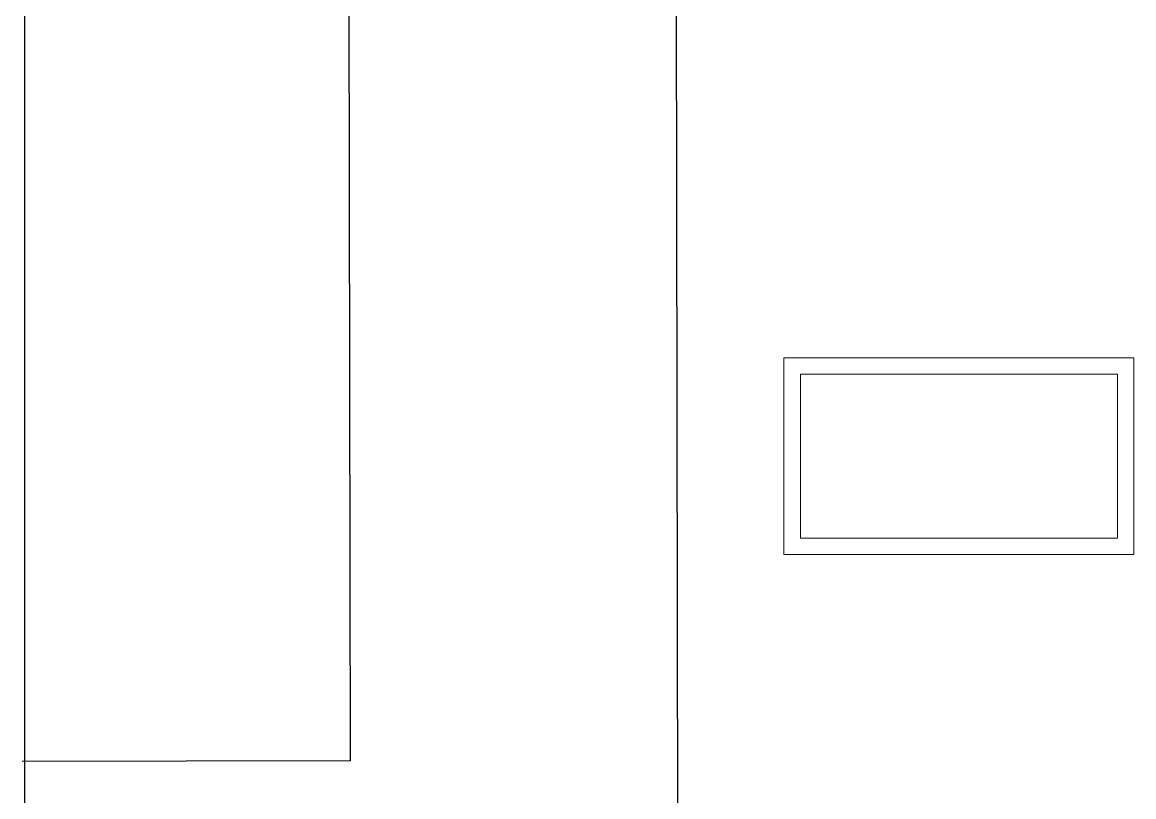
# Model space of a CAD drawing. Header units: metres. Extents: x -39 to 21688, y -24 to 9022.
# Drawn here: x 301.012 to 302.029, y 40.504 to 41.213 of the extents above; entities that cross this region are included whole.
import ezdxf

# ---------------------------------------------------------------- set-up
doc = ezdxf.new("R2010")
doc.units = ezdxf.units.M
doc.header["$MEASUREMENT"] = 0
doc.linetypes.add('CONTINUA', pattern=[0])
doc.layers.add('AR-CALLES', color=4, linetype='Continuous')
doc.layers.add('AR-MOBILIRIO', color=1, linetype='Continuous')

# ---------------------------------------------------------------- blocks, each defined once
blk = doc.blocks.new('AR-MOB. RECEPCION')
at = {"layer": 'AR-MOBILIRIO', "extrusion": (-1.60905e-07, -3.9026e-07, 1)}
for p, q in [((-0.5947, 2.835, 0), (-0.5947, -2.8519, 0)), ((0.0041, -2.8528, 0), (-0.0002, 0.1339, 0))]:
    blk.add_line(p, q, dxfattribs=at)
at = {"layer": 'AR-MOBILIRIO', "extrusion": (-1.62179e-07, 3.89732e-07, 1)}
blk.add_line((-0.2986, -0.8494, 0), (-0.2968, -1.9244, 0), dxfattribs=at)
at = {"layer": 'AR-MOBILIRIO', "extrusion": (5.23727e-07, 2.57156e-07, 1)}
for q in [(-0.5968, -1.9249, 0), (-0.2968, -1.9244, 0)]:
    blk.add_line((-0.2968, -1.9244, 0), q, dxfattribs=at)
at = {"layer": 'AR-MOBILIRIO', "linetype": 'CONTINUA', "lineweight": 5, "elevation": 0}
for points in [[(0.1001, -1.5556), (0.4201, -1.5556), (0.4201, -1.7356), (0.1001, -1.7356)], [(0.4051, -1.5706), (0.4051, -1.7206), (0.1151, -1.7206), (0.1151, -1.5706)]]:
    blk.add_lwpolyline(points, close=True, dxfattribs=at)

msp = doc.modelspace()

# ---------------------------------------------------------------- block references
at = {"layer": 'AR-CALLES', "rotation": 359.9998818690886}
msp.add_blockref('AR-MOB. RECEPCION', (301.60881, 42.46106, 0), dxfattribs=at)

doc.saveas('drawing.dxf')
